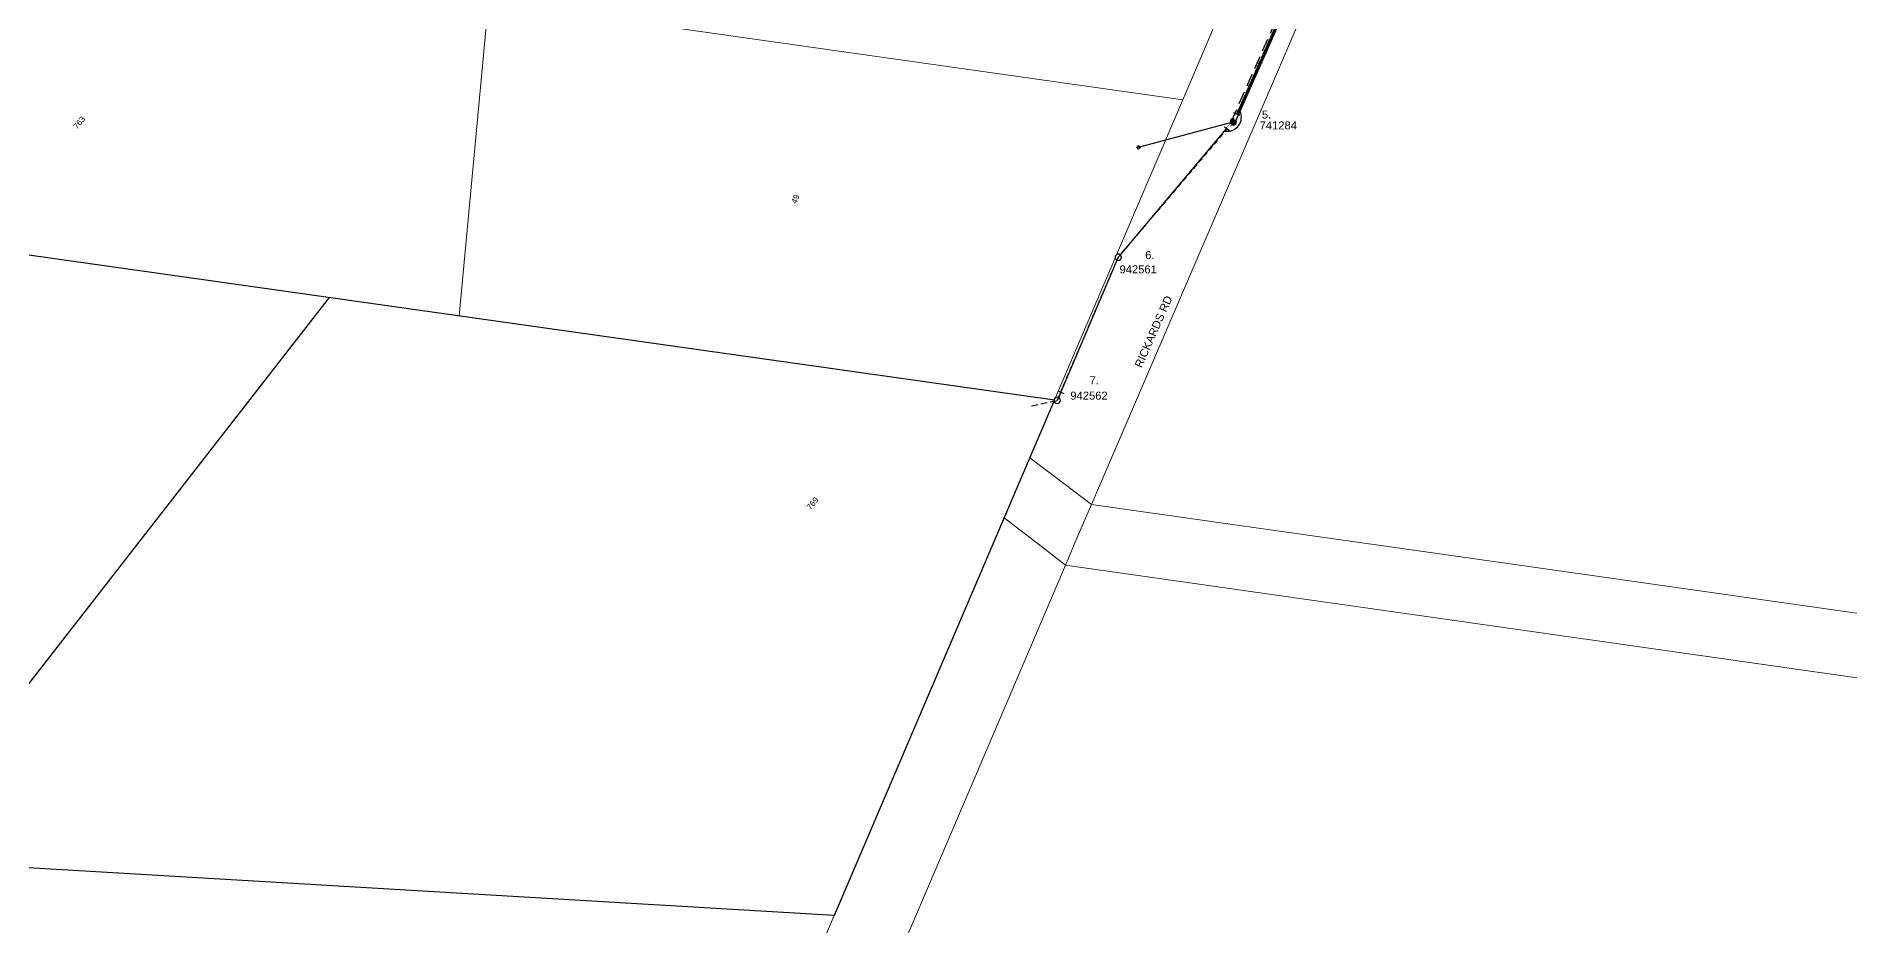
# Model space of a CAD drawing. Header units: metres. Extents: x 284044 to 286251, y 6274170 to 6277073.
# Drawn here: x 285169 to 285736, y 6275184 to 6275462 of the extents above; entities that cross this region are included whole.
import ezdxf
from ezdxf.enums import TextEntityAlignment as Align

# ---------------------------------------------------------------- set-up
doc = ezdxf.new("R2010")
doc.units = ezdxf.units.M
for name, pattern in [('Cable Exist OH', [1, 1, 0]), ('Cable New OH', [6, 4, -2]), ('Dash', [5, 3, -2])]:
    doc.linetypes.add(name, pattern=pattern)
doc.layers.get('0').update_dxf_attribs({"color": 6})
for name, color, linetype in [('_User Miscellaneous1', 7, 'Continuous'), ('Equip_LV_NEW', 2, 'Continuous'), ('Mains_LV_EXT', 7, 'Continuous'), ('Mains_LV_MOD', 3, 'Continuous'), ('Mains_LV_NEW_E23', 2, 'Continuous'), ('Mains_LV_NEW_E57', 2, 'Continuous'), ('Notes', 7, 'Continuous'), ('OH_Details_SP_MISC', 7, 'Continuous'), ('Services_SP_EXT', 7, 'Continuous'), ('SupportsOH_SP_TR_HV_LV_SL_EXT', 7, 'Continuous'), ('SupportsOH_SP_TR_HV_LV_SL_NEW', 2, 'Continuous')]:
    doc.layers.add(name, color=color, linetype=linetype)
doc.layers.add('Cadastre Land Parcels_SP_EXT', color=9, linetype='Continuous', lineweight=5)
doc.layers.add('Cadastre Roads_SP_EXT', color=9, linetype='Continuous', lineweight=5)
doc.styles.add('POLE_LABEL', font='arial.ttf')
doc.styles.get("Standard").update_dxf_attribs({"font": 'arial.ttf'})
doc.linetypes.add('Cable o', pattern='A,5.25,-0.1,["o",Standard,S=2,R=0,X=1.2,Y=-0.7],-4', length=9.35)
doc.linetypes.add('IECLCABS1', pattern='A,7,-0.5,["/",Standard,S=1.5,R=0,X=0.2,Y=-0.7],-1.8', length=9.3)

# ---------------------------------------------------------------- blocks, each defined once
blk = doc.blocks.new('CCP_EXT')
blk.add_wipeout([(0, 0.57), (0.57, 0), (0, -0.57), (-0.57, 0)])
blk.add_lwpolyline([(-0.57, 0), (0, 0.57), (0.57, 0), (0, -0.57), (-0.57, 0)])
at = {"flags": 1}
blk.add_attdef('Z', (0, 0), '', height=0.2, dxfattribs=at)
at = {"flags": 9}
for tag, p in [('CCP_TYPE', (0, 0)), ('CONSTRUCTED_VOLTAGE', (0, -0.2)), ('OPERATING_VOLTAGE', (0, -0.6)), ('ORIENTATION', (0, -0.8)), ('OWNED_BY', (0, -1)), ('STATE', (0, -1.8)), ('NO_PHASES', (0, -0.4)), ('USAGE', (0, -1.2)), ('LEGEND', (0, -1.4)), ('LIFE_SUPPORT', (0, -1.6)), ('NOTES', (0, -2))]:
    blk.add_attdef(tag, text='', height=0.2, dxfattribs=at).set_placement(p, align=Align.MIDDLE_LEFT)
blk = doc.blocks.new('POLE_EXT')
blk.add_hatch(color=256).paths.add_polyline_path([(-1, 0, 1), (1, 0, 1)])
blk.add_lwpolyline([(-1, 0, 1), (1, 0, 1)], format="xyb", close=True)
for tag, height, flags, p in [('pNumber', 2.5, 8, (-17.84, 2.07)), ('OWNED_BY', 0.2, 9, (1.35, -0.4)), ('SPECIAL_USE', 0.2, 9, (1.35, -0.8)), ('STATE', 0.2, 9, (1.35, -1)), ('cLV', 0.2, 9, (1.35, -1.4)), ('hDepth', 0.2, 9, (1.35, -1.6)), ('hDia', 0.2, 9, (1.35, -1.8)), ('cHV', 0.2, 9, (1.35, -2)), ('cLinedev', 0.2, 9, (1.35, -3.4)), ('pExisting', 0.2, 9, (1.35, -3.8)), ('pFooting', 0.2, 9, (1.35, -4.4)), ('pNew', 0.2, 9, (1.35, -4.6)), ('pRelocate', 0.2, 9, (1.35, -5)), ('pRemove', 0.2, 9, (1.35, -5.2)), ('pReplace', 0.2, 9, (1.35, -5.4)), ('pStay', 0.2, 9, (1.35, -5.6)), ('PARENT', 0.2, 9, (1.35, -0.6)), ('USAGE', 0.2, 9, (1.35, -1.2)), ('LBRACKET', 0.2, 9, (1.35, -2.2)), ('LExisting', 0.2, 9, (1.35, -2.4)), ('LANTNUMBER', 0.2, 9, (1.35, -2.6)), ('LOther', 0.2, 9, (1.35, -2.8)), ('LRemove', 0.2, 9, (1.35, -3)), ('LEGEND', 0.2, 9, (1.35, -3.2)), ('LOCATION', 0.2, 9, (1.35, -3.6)), ('PFNUMBER', 0.2, 9, (1.35, -4)), ('NEWPFNUMBER', 0.2, 9, (1.35, -4.2)), ('pType', 0.2, 9, (1.35, -5.8)), ('cspan', 0.2, 9, (1.35, -6)), ('STREETNAME', 0.2, 9, (1.35, -6.2)), ('SUBURB', 0.2, 9, (1.35, -6.4)), ('OPERATED_BY', 0.2, 9, (1.36, -7.01)), ('NOTES', 0.2, 9, (1.35, -6.6)), ('MAINTAINED_BY', 0.2, 9, (1.36, -6.81))]:
    blk.add_attdef(tag, text='', height=height, dxfattribs=dict(flags=flags)).set_placement(p, align=Align.MIDDLE_LEFT)
at = {"style": 'POLE_LABEL'}
for tag, height, flags, p in [('STRUCTURE_PLANT_NUMBER', 0.2, 9, (1.35, 0.03)), ('ASSET_NUM', 2.5, 8, (2, 2)), ('STREET_CODE', 0.2, 9, (1.35, -0.2))]:
    blk.add_attdef(tag, text='', height=height, dxfattribs=dict(at, flags=flags)).set_placement(p, align=Align.MIDDLE_LEFT)
at = {"flags": 1}
blk.add_attdef('Z', (1.35, -7.33), '', height=0.2, dxfattribs=at)
blk = doc.blocks.new('End Shackle_EXT')
blk.add_wipeout([(0, 0.25), (1.81, 0.25), (1.82, -0.25), (0, -0.25)])
blk.add_line((1.81, -1), (1.81, 1))
at = {"flags": 1}
blk.add_attdef('Z', (0, 0), '', height=0.2, dxfattribs=at)
at = {"flags": 9}
for tag, p in [('CONNECTOR_TYPE', (0, 0)), ('CONSTRUCTED_VOLTAGE', (0, -0.2)), ('OPERATING_VOLTAGE', (0, -0.6)), ('ORIENTATION', (0, -0.8)), ('OWNED_BY', (0, -1)), ('STATE', (0, -1.2)), ('NO_PHASES', (0, -0.4)), ('USAGE', (0, -1.4)), ('NOTES', (0, -1.6))]:
    blk.add_attdef(tag, text='', height=0.2, dxfattribs=at).set_placement(p, align=Align.MIDDLE_LEFT)
blk = doc.blocks.new('POLE_NEW')
for tag, height, flags, p in [('pNumber', 2.5, 8, (-17.84, 2.07)), ('OWNED_BY', 0.2, 9, (1.15, -0.4)), ('SPECIAL_USE', 0.2, 9, (1.15, -0.8)), ('STATE', 0.2, 9, (1.15, -1)), ('cLV', 0.2, 9, (1.15, -1.4)), ('hDepth', 0.2, 9, (1.15, -1.6)), ('hDia', 0.2, 9, (1.15, -1.8)), ('cHV', 0.2, 9, (1.15, -2)), ('cLinedev', 0.2, 9, (1.15, -3.4)), ('pExisting', 0.2, 9, (1.15, -3.6)), ('pFooting', 0.2, 9, (1.15, -4.2)), ('pNew', 0.2, 9, (1.15, -4.4)), ('pRelocate', 0.2, 9, (1.15, -4.8)), ('pRemove', 0.2, 9, (1.15, -5)), ('pReplace', 0.2, 9, (1.15, -5.2)), ('pStay', 0.2, 9, (1.15, -5.4)), ('pType', 0.2, 9, (1.15, -5.6)), ('PARENT', 0.2, 9, (1.15, -0.6)), ('USAGE', 0.2, 9, (1.15, -1.2)), ('LBRACKET', 0.2, 9, (1.15, -2.2)), ('LExisting', 0.2, 9, (1.15, -2.4)), ('LANTNUMBER', 0.2, 9, (1.15, -2.6)), ('LOther', 0.2, 9, (1.15, -2.8)), ('LRemove', 0.2, 9, (1.15, -3)), ('LEGEND', 0.2, 9, (1.15, -3.2)), ('PFNUMBER', 0.2, 9, (1.15, -3.8)), ('NEWPFNUMBER', 0.2, 9, (1.15, -4)), ('cspan', 0.2, 9, (1.15, -5.8)), ('SUBURB', 0.2, 9, (1.15, -6)), ('STREETNAME', 0.2, 9, (1.15, -6.2)), ('OPERATED_BY', 0.2, 9, (1.15, -6.89)), ('LOCATION', 0.2, 9, (1.15, -6.4)), ('NOTES', 0.2, 9, (1.15, -6.6)), ('MAINTAINED_BY', 0.2, 9, (1.15, -7.22))]:
    blk.add_attdef(tag, text='', height=height, dxfattribs=dict(flags=flags)).set_placement(p, align=Align.MIDDLE_LEFT)
at = {"style": 'POLE_LABEL'}
for tag, height, flags, p in [('STRUCTURE_PLANT_NUMBER', 0.2, 9, (1.15, 0.09)), ('ASSET_NUM', 2.5, 8, (2, 2)), ('STREET_CODE', 0.2, 9, (1.15, -0.2))]:
    blk.add_attdef(tag, text='', height=height, dxfattribs=dict(at, flags=flags)).set_placement(p, align=Align.MIDDLE_LEFT)
at = {"flags": 1}
blk.add_attdef('Z', (1.15, -7.59), '', height=0.2, dxfattribs=at)
blk.add_wipeout([(0.07, 1), (-0.06, 1), (-0.18, 0.98), (-0.3, 0.95), (-0.42, 0.91), (-0.53, 0.85), (-0.63, 0.77), (-0.73, 0.69), (-0.81, 0.59), (-0.87, 0.49), (-0.93, 0.37), (-0.97, 0.25), (-0.99, 0.13), (-1, 0.01), (-0.99, -0.12), (-0.97, -0.24), (-0.93, -0.36), (-0.88, -0.48), (-0.81, -0.58), (-0.73, -0.68), (-0.64, -0.77), (-0.54, -0.84), (-0.43, -0.9), (-0.31, -0.95), (-0.19, -0.98), (-0.07, -1), (0.06, -1), (0.18, -0.98), (0.3, -0.95), (0.42, -0.91), (0.53, -0.85), (0.63, -0.77), (0.73, -0.69), (0.81, -0.59), (0.87, -0.49), (0.93, -0.37), (0.97, -0.25), (0.99, -0.13), (1, -0.01), (0.99, 0.12), (0.97, 0.24), (0.93, 0.36), (0.88, 0.48), (0.81, 0.58), (0.73, 0.68), (0.64, 0.77), (0.54, 0.84), (0.43, 0.9), (0.31, 0.95), (0.19, 0.98)])
at = {"lineweight": -3}
blk.add_lwpolyline([(-1, 0, 1), (1, 0, 1)], format="xyb", close=True, dxfattribs=at)
blk = doc.blocks.new('*U207')
blk.add_wipeout([(-0.25, 0), (-0.25, 1.81), (0.25, 1.82), (0.25, 0)])
blk.add_line((1, 1.81), (-1, 1.81))
for tag, flags, p in [('CONNECTOR_TYPE', 9, (1.5, 0)), ('CONSTRUCTED_VOLTAGE', 9, (1.5, -0.2)), ('OPERATING_VOLTAGE', 9, (1.5, -0.6)), ('ORIENTATION', 9, (1.5, -0.8)), ('OWNED_BY', 9, (1.5, -1)), ('OPERATED_BY', 9, (1.5, -1.2)), ('STATE', 9, (1.5, -1.6)), ('Z', 1, (1.5, -2.2)), ('NO_PHASES', 9, (1.5, -0.4)), ('MAINTAINED_BY', 9, (1.5, -1.4)), ('USAGE', 9, (1.5, -1.8)), ('NOTES', 9, (1.5, -2))]:
    blk.add_attdef(tag, text='', height=0.2, dxfattribs=dict(flags=flags)).set_placement(p, align=Align.MIDDLE_LEFT)
blk = doc.blocks.new('*U208')
blk.add_wipeout([(-0.25, 0), (-0.25, 1.81), (0.25, 1.82), (0.25, 0)])
blk.add_line((1, 1.81), (-1, 1.81))
for tag, flags, p in [('CONNECTOR_TYPE', 9, (1.5, 0)), ('CONSTRUCTED_VOLTAGE', 9, (1.5, -0.2)), ('OPERATING_VOLTAGE', 9, (1.5, -0.6)), ('ORIENTATION', 9, (1.5, -0.8)), ('OWNED_BY', 9, (1.5, -1)), ('OPERATED_BY', 9, (1.5, -1.2)), ('STATE', 9, (1.5, -1.6)), ('Z', 1, (1.5, -2.2)), ('NO_PHASES', 9, (1.5, -0.4)), ('MAINTAINED_BY', 9, (1.5, -1.4)), ('USAGE', 9, (1.5, -1.8)), ('NOTES', 9, (1.5, -2))]:
    blk.add_attdef(tag, text='', height=0.2, dxfattribs=dict(flags=flags)).set_placement(p, align=Align.MIDDLE_LEFT)
blk = doc.blocks.new('*U209')
blk.add_wipeout([(-0.25, 0), (-0.25, 1.81), (0.25, 1.82), (0.25, 0)])
blk.add_line((1, 1.81), (-1, 1.81))
for tag, flags, p in [('CONNECTOR_TYPE', 9, (1.5, 0)), ('CONSTRUCTED_VOLTAGE', 9, (1.5, -0.2)), ('OPERATING_VOLTAGE', 9, (1.5, -0.6)), ('ORIENTATION', 9, (1.5, -0.8)), ('OWNED_BY', 9, (1.5, -1)), ('OPERATED_BY', 9, (1.5, -1.2)), ('STATE', 9, (1.5, -1.6)), ('Z', 1, (1.5, -2.2)), ('NO_PHASES', 9, (1.5, -0.4)), ('MAINTAINED_BY', 9, (1.5, -1.4)), ('USAGE', 9, (1.5, -1.8)), ('NOTES', 9, (1.5, -2))]:
    blk.add_attdef(tag, text='', height=0.2, dxfattribs=dict(flags=flags)).set_placement(p, align=Align.MIDDLE_LEFT)

msp = doc.modelspace()

# ---------------------------------------------------------------- linework, layer by layer
at = {"layer": 'Cadastre Land Parcels_SP_EXT', "linetype": 'Continuous'}
for points in [[(285527.57, 6275441.94), (285581.2, 6275567.47), (285323.04, 6275592.76), (285310.67, 6275472.64), (285527.57, 6275441.94)], [(285629.41, 6275561.41), (285601.45, 6275565.38), (285598.73, 6275547.36), (285499.04, 6275315.59), (285633.56, 6275296.47), (286004.31, 6275243.75), (286022.59, 6275241.14), (286167.14, 6275220.34), (286204.62, 6275479.95), (285984.53, 6275510.97), (285629.41, 6275561.41)], [(285310.67, 6275472.64), (285082.23, 6275471.19), (285034.41, 6275412.22), (285301.55, 6275374.44), (285310.67, 6275472.64)], [(285634.47, 6275276.19), (285490.95, 6275296.58), (285392.85, 6275066.8), (285581.22, 6275038.55), (285643.11, 6275029.16), (285966.2, 6274980.14), (285983, 6275096.07), (285984.69, 6275107.96), (286001.46, 6275223.93), (285634.47, 6275276.19)], [(285418.73, 6275187.23), (285124.28, 6275204.63), (285071.02, 6275092.33), (285169.37, 6275058), (285178.6, 6275078.71), (285367.62, 6275067.55), (285418.73, 6275187.23)]]:
    msp.add_lwpolyline(points, close=True, dxfattribs=at)
at = {"layer": 'Cadastre Roads_SP_EXT', "linetype": 'Continuous'}
msp.add_lwpolyline([(285633.56, 6275296.47), (285499.04, 6275315.59), (285494.85, 6275305.75), (285490.95, 6275296.58), (285634.47, 6275276.19), (286001.46, 6275223.93), (286002.88, 6275233.81), (286004.31, 6275243.75), (285633.56, 6275296.47)], close=True, dxfattribs=at)
msp.add_lwpolyline([(285392.85, 6275066.8), (285490.95, 6275296.58), (285481.54, 6275303.88), (285471.82, 6275311.42), (285418.73, 6275187.23), (285367.62, 6275067.55)], dxfattribs=at)
at = {"layer": 'Mains_LV_MOD', "linetype": 'Cable Exist OH'}
msp.add_lwpolyline([(285543.39, 6275435.05), (285572.56, 6275500.94)], dxfattribs=at)
at = {"layer": 'Notes', "color": 1, "flags": 128}
msp.add_lwpolyline([(285124.28, 6275204.63), (285260.99, 6275380.22)], dxfattribs=at)
at = {"layer": 'OH_Details_SP_MISC', "linetype": 'Cable New OH'}
msp.add_line((285542.84, 6275435.3), (285572.01, 6275501.17), dxfattribs=at)
at = {"layer": 'OH_Details_SP_MISC', "color": 7, "linetype": 'Continuous'}
msp.add_line((285543.94, 6275434.81), (285573.12, 6275500.72), dxfattribs=at)

# ---------------------------------------------------------------- block references
at = {"layer": 'Equip_LV_NEW', "rotation": 334.1917388505206}
msp.add_blockref('*U207', (285488.83, 6275348.92), dxfattribs=at)

# ---------------------------------------------------------------- texts
at = {"layer": 'Cadastre Land Parcels_SP_EXT'}
for s, rotation, p in [('763', 50.6027, (285182.21, 6275432.62)), ('49', 66.7901, (285406.83, 6275409.31)), ('769', 50.9566, (285411.33, 6275313.7))]:
    msp.add_text(s, height=1.8, rotation=rotation, dxfattribs=at).set_placement(p)
at = {"layer": 'Notes', "color": 18, "true_color": 0x000000}
msp.add_text('RICKARDS RD', height=2.5, rotation=66.2488, dxfattribs=at).set_placement((285514.74, 6275358.02))

# ---------------------------------------------------------------- next in the draw order: linework, layer by layer
at = {"layer": '_User Miscellaneous1', "color": 1, "flags": 128}
msp.add_lwpolyline([(285034.43, 6275412.24), (285487.55, 6275348.2), (285418.71, 6275187.19), (284878.07, 6275219.15), (285034.4, 6275412.2)], dxfattribs=at)
at = {"layer": 'Cadastre Land Parcels_SP_EXT', "linetype": 'Continuous'}
for points in [[(285527.57, 6275441.94), (285310.67, 6275472.64), (285301.55, 6275374.44), (285487.55, 6275348.21), (285527.57, 6275441.94)], [(285301.55, 6275374.44), (285034.41, 6275412.22), (284878.09, 6275219.17), (285124.28, 6275204.63), (285418.73, 6275187.23), (285471.82, 6275311.42), (285479.8, 6275330.08), (285487.55, 6275348.21), (285301.55, 6275374.44)]]:
    msp.add_lwpolyline(points, close=True, dxfattribs=at)

# ---------------------------------------------------------------- next in the draw order: block references
at = {"layer": 'Services_SP_EXT'}
msp.add_blockref('CCP_EXT', (285513.78, 6275427.12), dxfattribs=at)

# ---------------------------------------------------------------- next in the draw order: linework, layer by layer
at = {"layer": 'Cadastre Roads_SP_EXT', "linetype": 'Continuous'}
msp.add_lwpolyline([(285581.2, 6275567.47), (285527.57, 6275441.94), (285487.55, 6275348.21), (285479.8, 6275330.08), (285490.81, 6275321.79), (285499.04, 6275315.59), (285598.73, 6275547.36)], dxfattribs=at)
at = {"layer": 'Services_SP_EXT'}
msp.add_lwpolyline([(285513.78, 6275427.12), (285543.39, 6275435.05)], dxfattribs=at)

# ---------------------------------------------------------------- next in the draw order: block references
at = {"layer": 'SupportsOH_SP_TR_HV_LV_SL_NEW'}
ref = msp.add_blockref('POLE_NEW', (285507.45, 6275392.76), dxfattribs=at)
ref.add_attrib('ASSET_NUM', '942561', dxfattribs={"layer": '0', "height": 2.5, "style": 'POLE_LABEL'}).set_placement((285507.85, 6275388.99), align=Align.MIDDLE_LEFT)
ref.add_attrib('pNumber', '6.', dxfattribs={"layer": '0', "height": 2.5}).set_placement((285515.86, 6275393.45), align=Align.MIDDLE_LEFT)
ref = msp.add_blockref('POLE_NEW', (285488.37, 6275348.08), dxfattribs=at)
ref.add_attrib('ASSET_NUM', '942562', dxfattribs={"layer": '0', "height": 2.5, "style": 'POLE_LABEL'}).set_placement((285492.48, 6275349.55), align=Align.MIDDLE_LEFT)
ref.add_attrib('pNumber', '7.', dxfattribs={"layer": '0', "height": 2.5}).set_placement((285498.47, 6275354.35), align=Align.MIDDLE_LEFT)

# ---------------------------------------------------------------- next in the draw order: linework, layer by layer
at = {"layer": 'Mains_LV_NEW_E23', "color": 18, "linetype": 'Cable New OH', "ltscale": 0.5, "true_color": 0x000000}
msp.add_line((285488.17, 6275347.85), (285479.87, 6275346.2), dxfattribs=at)
at = {"layer": 'Mains_LV_NEW_E57', "linetype": 'Cable o'}
msp.add_line((285507.45, 6275392.76), (285488.37, 6275348.08), dxfattribs=at)
at = {"layer": 'OH_Details_SP_MISC', "linetype": 'Dash', "ltscale": 0.5, "flags": 128}
msp.add_lwpolyline([(285488.37, 6275348.08), (285507.45, 6275392.76), (285543.39, 6275435.05)], dxfattribs=at)

# ---------------------------------------------------------------- next in the draw order: block references
at = {"layer": 'Mains_LV_EXT', "rotation": 66.76521504616572}
msp.add_blockref('End Shackle_EXT', (285543.79, 6275435.77), dxfattribs=at)

# ---------------------------------------------------------------- next in the draw order: linework, layer by layer
at = {"layer": 'Mains_LV_NEW_E57', "linetype": 'Cable o'}
msp.add_line((285543.28, 6275435.33), (285507.45, 6275392.76), dxfattribs=at)
at = {"layer": 'Mains_LV_NEW_E57', "linetype": 'IECLCABS1', "ltscale": 0.5, "flags": 128}
msp.add_lwpolyline([(285543.91, 6275435.71), (285572.9, 6275500.82), (285597.84, 6275569.42), (285607.77, 6275639.33), (285618, 6275712.76)], dxfattribs=at)

# ---------------------------------------------------------------- next in the draw order: block references
at = {"layer": 'SupportsOH_SP_TR_HV_LV_SL_EXT'}
ref = msp.add_blockref('POLE_EXT', (285543.39, 6275435.05), dxfattribs=at)
ref.add_attrib('ASSET_NUM', '741284', dxfattribs={"layer": '0', "height": 2.5, "style": 'POLE_LABEL'}).set_placement((285551.61, 6275433.95), align=Align.MIDDLE_LEFT)
ref.add_attrib('PNUMBER', '5.', (285552.32, 6275436.08), dxfattribs={"layer": '0', "height": 2.5})

# ---------------------------------------------------------------- next in the draw order: block references
at = {"layer": 'Equip_LV_NEW', "rotation": 339.3233104487039}
msp.add_blockref('*U208', (285543.85, 6275435.77), dxfattribs=at)

# ---------------------------------------------------------------- next in the draw order: block references
at = {"layer": 'Equip_LV_NEW', "rotation": 141.7030659040975}
msp.add_blockref('*U209', (285542.59, 6275434.33), dxfattribs=at)

# ---------------------------------------------------------------- next in the draw order: linework, layer by layer
at = {"layer": 'Mains_LV_NEW_E57'}
msp.add_lwpolyline([(285540.84, 6275432.16, 0.606931), (285545.46, 6275438.46)], format="xyb", dxfattribs=at)

doc.saveas('drawing.dxf')
